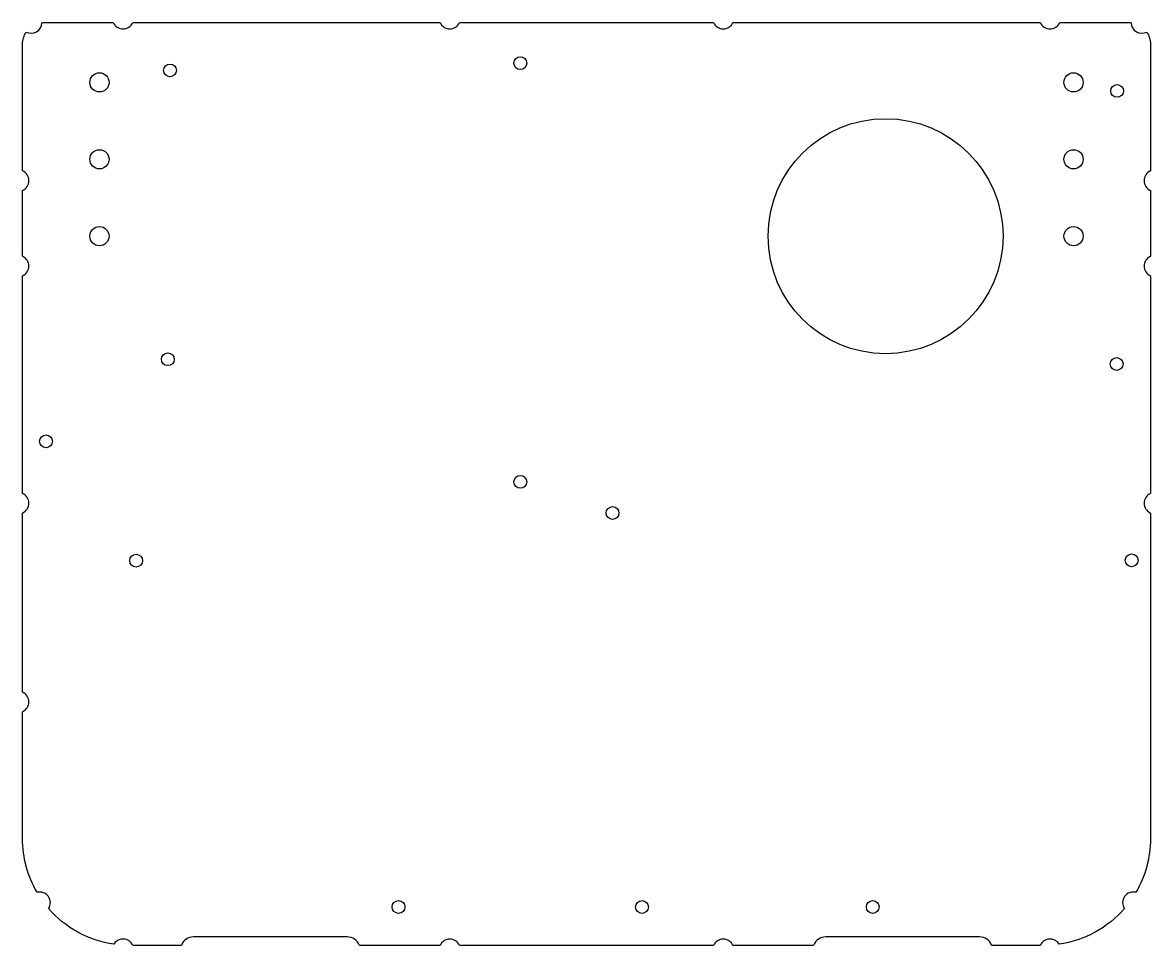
# Model space of a CAD drawing. Header units: millimetres. Extents: x -132 to 132, y -91 to 125.
import ezdxf

# ---------------------------------------------------------------- set-up
doc = ezdxf.new("R2010")
doc.units = ezdxf.units.MM
doc.layers.get('0').update_dxf_attribs({"linetype": 'CONTINUOUS'})

msp = doc.modelspace()

# ---------------------------------------------------------------- linework, layer by layer
msp.add_lwpolyline([(-56, -89), (-92, -89, 0.317837), (-94.83, -91), (-106.21, -91, 0.612385), (-110.65, -90.73, -0.179559), (-125.9, -82.36, 0.681129), (-128.61, -78.57, -0.132533), (-132, -66), (-132, -36.29, 0.654654), (-132, -31.71), (-132, 10.21, 0.654654), (-132, 14.79), (-132, 65.71, 0.654654), (-132, 70.29), (-132, 85.71, 0.654654), (-132, 90.29), (-132, 120, -0.148617), (-131.15, 122.78, 0.559586), (-127.5, 124.97, -0.025054), (-127, 125), (-110.79, 125, 0.654653), (-106.21, 125), (-34.29, 125, 0.654653), (-29.71, 125), (29.71, 125, 0.654653), (34.29, 125), (106.21, 125, 0.654653), (110.79, 125), (127, 125, -0.025054), (127.5, 124.97, 0.559586), (131.15, 122.78, -0.148617), (132, 120), (132, 90.29, 0.654653), (132, 85.71), (132, 70.29, 0.654653), (132, 65.71), (132, 14.79, 0.654653), (132, 10.21), (132, -66, -0.132533), (128.61, -78.57, 0.681128), (125.9, -82.36, -0.179559), (110.65, -90.73, 0.612385), (106.21, -91), (94.83, -91, 0.317837), (92, -89), (56, -89, 0.317837), (53.17, -91), (34.29, -91, 0.654654), (29.71, -91), (-29.71, -91, 0.654654), (-34.29, -91), (-53.17, -91, 0.317837)], format="xyb", close=True)
for centre, radius in [((-15.5, 115.5), 1.5), ((-97.5, 113.8), 1.5), ((-114, 111), 2.25), ((114, 111), 2.25), ((124.2, 109), 1.5), ((70, 75), 27.5), ((-114, 93), 2.25), ((114, 93), 2.25), ((-114, 75), 2.25), ((114, 75), 2.25), ((-98, 46.2), 1.5), ((124.1, 45.1), 1.5), ((-126.5, 27), 1.5), ((-15.5, 17.5), 1.5), ((6.1, 10.2), 1.5), ((-105.41, -0.95), 1.5), ((127.6, -0.85), 1.5), ((-44, -82), 1.5), ((13, -82), 1.5), ((67, -82), 1.5)]:
    msp.add_circle(centre, radius)

doc.saveas('drawing.dxf')
